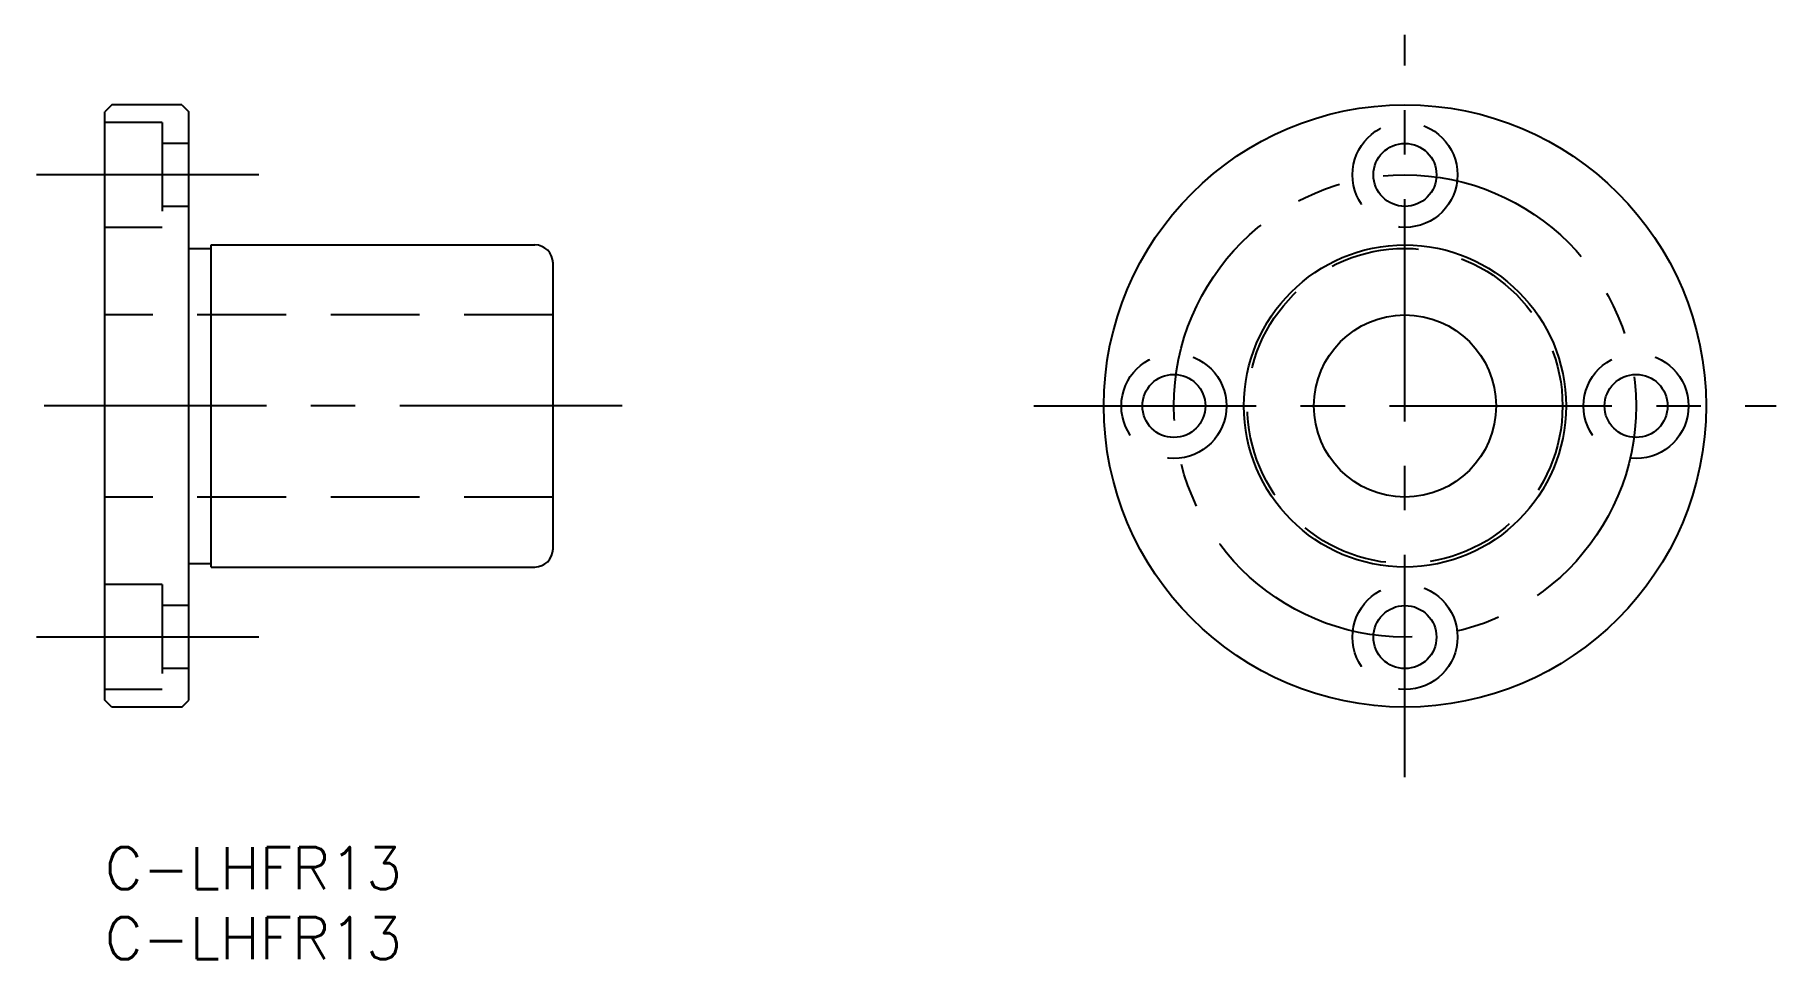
# Model space of a CAD drawing. Extents: x -5 to 119, y -8 to 58.
import ezdxf

# ---------------------------------------------------------------- set-up
doc = ezdxf.new("R2010")
doc.units = 0
doc.header["$LTSCALE"] = 0.5
doc.linetypes.add('CENTER', pattern=[50.8, 31.75, -6.35, 6.35, -6.35])
doc.linetypes.add('DASHED', pattern=[19.05, 12.7, -6.35])
for name, color, linetype in [('MSM_CENTER', 1, 'CENTER'), ('MSM_CONTINUOUS', 7, 'CONTINUOUS'), ('MSM_DASHED', 4, 'DASHED'), ('MSM_PART_NUMBER', 7, 'CONTINUOUS')]:
    doc.layers.add(name, color=color, linetype=linetype)
doc.styles.get("Standard").update_dxf_attribs({"font": 'txt.shx', "height": 3, "bigfont": 'bigfont.shx'})

# ---------------------------------------------------------------- blocks, each defined once
blk = doc.blocks.new('*U4')
at = {"layer": 'MSM_PART_NUMBER'}
blk.add_text('C-LHFR13', height=3, dxfattribs=at).set_placement((0, -3))
blk = doc.blocks.new('*U5')
at = {"layer": 'MSM_PART_NUMBER'}
blk.add_text('C-LHFR13', height=3, dxfattribs=at).set_placement((0, -8))

msp = doc.modelspace()

# ---------------------------------------------------------------- linework, layer by layer
at = {"layer": 'MSM_CENTER', "color": 1, "linetype": 'CENTER'}
msp.add_line((92.83, 5), (92.83, 58), dxfattribs=at)
at = {"layer": 'MSM_CENTER'}
for p, q in [((11, 48), (-5, 48)), ((36.93, 31.5), (-4.9, 31.5)), ((66.33, 31.5), (119.33, 31.5)), ((11, 15), (-5, 15))]:
    msp.add_line(p, q, dxfattribs=at)
msp.add_circle((92.83, 31.5), 16.5, dxfattribs=at)
at = {"layer": 'MSM_CONTINUOUS'}
for p, q in [((0.5, 53), (0, 52.5)), ((0, 10.5), (0, 52.5)), ((5.5, 53), (0.5, 53)), ((5.5, 53), (6, 52.5)), ((6, 10.5), (6, 52.5)), ((6, 42.75), (7.6, 42.75)), ((7.6, 43), (30.7, 43)), ((7.6, 20), (7.6, 43)), ((32, 21.3), (32, 41.7)), ((6, 20.25), (7.6, 20.25)), ((7.6, 20), (30.7, 20)), ((12.12, 20), (12.12, 20)), ((18.25, 20), (18.25, 20)), ((0.5, 10), (0, 10.5)), ((5.5, 10), (0.5, 10)), ((5.5, 10), (6, 10.5))]:
    msp.add_line(p, q, dxfattribs=at)
for centre, radius in [((92.83, 31.5), 21.5), ((92.83, 48), 2.25), ((92.83, 31.5), 11.5), ((92.83, 31.5), 6.5), ((76.33, 31.5), 2.25), ((109.33, 31.5), 2.25), ((92.83, 15), 2.25)]:
    msp.add_circle(centre, radius, dxfattribs=at)
for centre, start, end in [((30.7, 41.7), 0, 90), ((30.7, 21.3), 270, 360)]:
    msp.add_arc(centre, 1.3, start, end, dxfattribs=at)
at = {"layer": 'MSM_DASHED'}
for p, q in [((4.1, 51.75), (0, 51.75)), ((4.1, 51.75), (4.1, 44.25)), ((6, 50.25), (4.1, 50.25)), ((6, 45.75), (4.1, 45.75)), ((4.1, 44.25), (0, 44.25)), ((32, 38), (0, 38)), ((32, 25), (0, 25)), ((4.1, 18.75), (0, 18.75)), ((4.1, 18.75), (4.1, 11.25)), ((6, 17.25), (4.1, 17.25)), ((6, 12.75), (4.1, 12.75)), ((4.1, 11.25), (0, 11.25))]:
    msp.add_line(p, q, dxfattribs=at)
for centre, radius in [((92.83, 48), 3.75), ((92.83, 31.5), 11.25), ((76.33, 31.5), 3.75), ((109.33, 31.5), 3.75), ((92.83, 15), 3.75)]:
    msp.add_circle(centre, radius, dxfattribs=at)

# ---------------------------------------------------------------- block references
at = {"layer": 'MSM_CONTINUOUS'}
for name in ['*U4', '*U5']:
    msp.add_blockref(name, (0, 0), dxfattribs=at)

doc.saveas('drawing.dxf')
